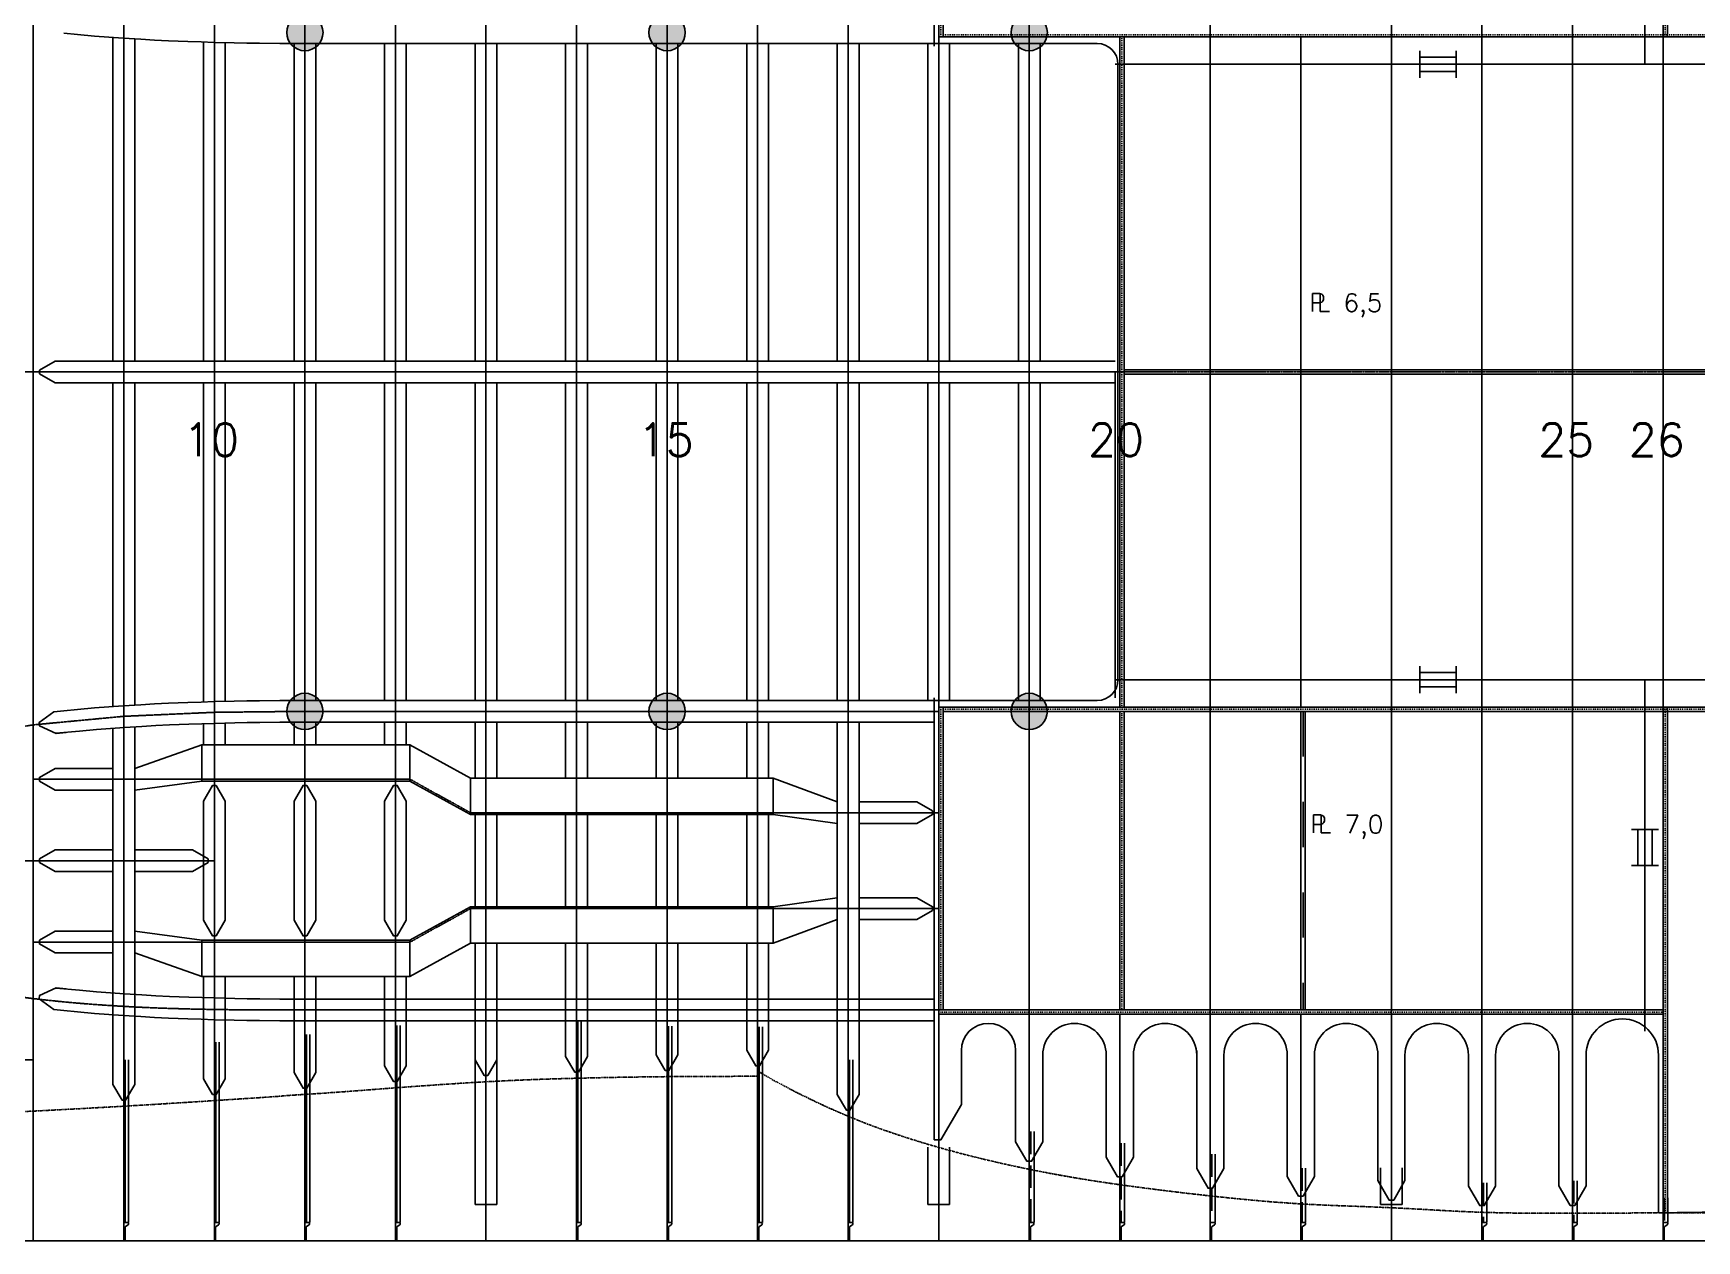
# Model space of a CAD drawing. Extents: x 53504 to 151281, y 25397 to 132894.
# Drawn here: x 94889 to 104075, y 102605 to 109276 of the extents above; entities that cross this region are included whole.
import ezdxf

# ---------------------------------------------------------------- set-up
doc = ezdxf.new("R2010")
doc.units = 0
doc.header["$LTSCALE"] = 250
for name, pattern in [('CENTER', [3, 2.5, -0.25, 0, -0.25]), ('DASHED', [0.75, 0.5, -0.25]), ('JERNB', [2, 1, -1]), ('PHANTOM', [2.1, 1.25, -0.2, 0.125, -0.2, 0.125, -0.2])]:
    doc.linetypes.add(name, pattern=pattern)
doc.layers.get('0').update_dxf_attribs({"linetype": 'CONTINUOUS'})
for name, color, linetype in [('S0CE1', 1, 'CENTER'), ('S0CO1', 1, 'CONTINUOUS'), ('S0CO2', 2, 'CONTINUOUS'), ('S0CO5', 4, 'CONTINUOUS'), ('S0DA1', 1, 'DASHED'), ('S0DA2', 2, 'DASHED'), ('S0DA3', 3, 'DASHED'), ('S0PH1', 1, 'PHANTOM'), ('S0TX2', 2, 'CONTINUOUS')]:
    doc.layers.add(name, color=color, linetype=linetype)
doc.styles.add('18', font='romans', dxfattribs={"height": 180})
doc.styles.add('ROMANS', font='romans', dxfattribs={"height": 100})

# ---------------------------------------------------------------- blocks, each defined once
blk = doc.blocks.new('PILL-O')
at = {"layer": 'S0TX2'}
h = blk.add_hatch(color=256, dxfattribs=at)
h.paths.add_polyline_path([(0.7, -0.7), (0, -1.5), (0, -100, 0.198881), (70.7, -70.7)])
h.paths.add_polyline_path([(0, -1.5), (-70, -71.4, 0.196266), (0, -100)])
h.paths.add_polyline_path([(0, -1.5), (0, 0), (-70.7, 70.7, 0.198912), (-100, 0, 0.201592), (-70, -71.4)])
h.paths.add_polyline_path([(0, 100, 0.198881), (-70.7, 70.7), (0, 0)])
h.paths.add_polyline_path([(71.4, 70, 0.201624), (0, 100), (0, 0), (0.7, -0.7)])
h.paths.add_polyline_path([(71.4, 70), (0.7, -0.7), (70.7, -70.7, 0.198912), (100, 0, 0.196235)])
at = {"layer": 'S0CO2'}
blk.add_circle((0, 0), 100, dxfattribs=at)
blk = doc.blocks.new('snip')
at = {"color": 0, "linetype": 'ByBlock'}
for p, q in [((-75, -150.9), (-75, -220.7)), ((75, -150.9), (75, -220.7))]:
    blk.add_line(p, q, dxfattribs=at)
blk.add_lwpolyline([(75, -150.9), (12.5, -42.7), (-12.5, -42.7), (-75, -150.9)], dxfattribs=at)
blk = doc.blocks.new('HP100x7')
at = {"color": 0}
blk.add_lwpolyline([(0, 0), (0, -100), (20.5, -100, 0.767327), (23.5, -88.8), (9.5, -79.3, -0.267949), (7, -74.9), (7, 0)], format="xyb", close=True, dxfattribs=at)
blk = doc.blocks.new('ST10073')
at = {"layer": 'S0CO2'}
for p, q in [((1.49, 4), (-1.49, 4)), ((-0.79, 4), (-0.79, 0)), ((0.79, 4), (0.79, 0)), ((-1.49, 0), (1.49, 0))]:
    blk.add_line(p, q, dxfattribs=at)
blk = doc.blocks.new('PLDIM2')
at = {"layer": 'S0TX2', "style": 'ROMANS'}
for s, p in [('P', (-19.2, 0.3)), ('L', (22.8, 0.3))]:
    blk.add_text(s, height=100, dxfattribs=at).set_placement(p)
blk.add_attdef('XX.X', (168.5, -1.5), '', height=100, dxfattribs=at)

msp = doc.modelspace()

# ---------------------------------------------------------------- linework, layer by layer
at = {"layer": 'S0CE1', "color": 0, "ltscale": 0.02}
msp.add_line((88804.363, 107404.555), (126017.273, 107404.555), dxfattribs=at)
at = {"layer": 'S0CO1', "color": 0}
for p, q in [((103888.569, 112050.024), (103888.569, 109255.555)), ((103912.569, 112049.873), (103912.569, 109255.555)), ((99863.569, 109204.555), (99863.569, 111468.414)), ((103788.569, 111047.43), (103788.569, 109104.555)), ((99888.569, 109255.555), (99888.569, 110929.555)), ((99912.569, 109255.555), (99912.569, 110929.555)), ((95328.569, 109253.035), (95328.569, 107464.555)), ((95448.569, 109245.103), (95448.569, 107464.555)), ((95828.569, 109227.662), (95828.569, 107464.555)), ((95948.569, 109224.424), (95948.569, 107464.555)), ((99888.569, 109255.555), (108900.569, 109255.555)), ((100888.569, 107404.555), (100888.569, 109255.555)), ((100912.569, 107404.555), (100912.569, 109255.555)), ((96328.57, 109219.65), (96328.57, 107464.555)), ((96448.57, 109219.555), (96448.57, 107464.555)), ((96828.57, 109219.555), (96828.57, 107464.555)), ((96948.57, 109219.555), (96948.57, 107464.555)), ((97328.569, 109219.555), (97328.569, 107464.555)), ((97448.569, 109219.555), (97448.569, 107464.555)), ((97828.569, 109219.555), (97828.569, 107464.555)), ((97948.569, 109219.555), (97948.569, 107464.555)), ((98328.569, 109219.555), (98328.569, 107464.555)), ((98448.569, 109219.555), (98448.569, 107464.555)), ((98828.569, 109219.555), (98828.569, 107464.555)), ((98948.569, 109219.555), (98948.569, 107464.555)), ((99328.569, 109219.555), (99328.569, 107464.555)), ((99448.569, 109219.555), (99448.569, 107464.555)), ((99828.569, 109219.555), (99828.569, 107464.555)), ((99948.569, 109219.555), (99948.569, 107464.555)), ((100328.569, 109219.555), (100328.569, 107464.555)), ((100448.569, 109219.555), (100448.569, 107464.555)), ((100863.569, 109104.555), (104937.569, 109104.555)), ((95039.485, 107464.555), (100863.569, 107464.555)), ((100863.569, 105604.555), (100863.569, 107404.555)), ((100888.569, 107404.555), (100888.569, 105553.555)), ((100912.569, 107416.555), (108876.569, 107416.555)), ((100912.569, 107404.555), (100912.569, 105553.555)), ((100912.569, 107392.555), (108876.569, 107392.555)), ((95039.485, 107344.555), (100863.569, 107344.555)), ((95328.569, 105556.074), (95328.569, 107344.555)), ((95448.569, 105564.006), (95448.569, 107344.555)), ((95828.569, 105581.447), (95828.569, 107344.555)), ((95948.569, 105584.685), (95948.569, 107344.555)), ((96328.57, 105589.459), (96328.57, 107344.555)), ((96448.57, 105589.555), (96448.57, 107344.555)), ((96828.57, 105589.555), (96828.57, 107344.555)), ((96948.57, 105589.555), (96948.57, 107344.555)), ((97328.569, 105589.555), (97328.569, 107344.555)), ((97448.569, 105589.555), (97448.569, 107344.555)), ((97828.569, 105589.555), (97828.569, 107344.555)), ((97948.569, 105589.555), (97948.569, 107344.555)), ((98328.569, 105589.555), (98328.569, 107344.555)), ((98448.569, 105589.555), (98448.569, 107344.555)), ((98828.569, 105589.555), (98828.569, 107344.555)), ((98948.569, 105589.555), (98948.569, 107344.555)), ((99328.569, 105589.555), (99328.569, 107344.555)), ((99448.569, 105589.555), (99448.569, 107344.555)), ((99828.569, 105589.555), (99828.569, 107344.555)), ((99948.569, 105589.555), (99948.569, 107344.555)), ((100328.569, 105589.555), (100328.569, 107344.555)), ((100448.569, 105589.555), (100448.569, 107344.555)), ((100863.569, 105704.555), (104937.569, 105704.555)), ((103788.569, 103761.679), (103788.569, 105704.555)), ((99863.569, 105604.555), (99863.569, 103340.695)), ((99888.569, 105553.555), (99888.569, 103879.555)), ((99888.569, 105553.555), (108900.569, 105553.555)), ((99912.569, 105553.555), (99912.569, 103879.555)), ((103888.569, 102759.085), (103888.569, 105553.555)), ((103912.569, 102759.236), (103912.569, 105553.555)), ((95828.569, 105344.555), (95828.569, 105461.393)), ((95948.569, 105344.555), (95948.569, 105464.65)), ((96328.57, 105344.555), (96328.57, 105469.459)), ((96448.57, 105344.555), (96448.57, 105469.555)), ((96828.57, 105344.555), (96828.57, 105469.555)), ((96948.57, 105344.555), (96948.57, 105469.555)), ((97328.569, 105159.555), (97328.569, 105469.555)), ((97448.569, 105159.555), (97448.569, 105469.555)), ((97828.569, 105159.555), (97828.569, 105469.555)), ((97948.569, 105159.555), (97948.569, 105469.555)), ((98328.569, 105159.555), (98328.569, 105469.555)), ((98448.569, 105159.555), (98448.569, 105469.555)), ((98828.397, 105159.555), (98828.397, 105469.555)), ((98948.397, 105159.555), (98948.397, 105469.555)), ((99328.569, 103469.324), (99328.569, 105469.555)), ((99448.569, 103469.324), (99448.569, 105469.555)), ((99912.569, 105529.555), (108900.569, 105529.555)), ((100888.569, 105529.555), (100888.569, 103879.555)), ((100912.569, 105529.555), (100912.569, 103879.555)), ((101888.569, 105529.555), (101888.569, 103879.555)), ((101912.569, 105529.555), (101912.569, 103879.555)), ((95328.569, 103524.507), (95328.569, 105435.779)), ((95448.569, 103524.507), (95448.569, 105443.772)), ((95818.569, 105344.555), (95448.569, 105214.555)), ((95328.569, 105214.555), (95013.504, 105214.555)), ((95328.569, 105094.555), (95013.504, 105094.555)), ((95818.569, 105144.555), (95448.569, 105094.555)), ((99328.569, 105029.555), (98973.569, 105159.555)), ((95828.569, 104375.287), (95828.569, 105033.822)), ((95948.569, 104375.287), (95948.569, 105033.822)), ((96328.569, 104375.287), (96328.569, 105033.822)), ((96448.569, 104375.287), (96448.569, 105033.822)), ((96828.569, 104375.287), (96828.569, 105033.822)), ((96948.569, 104375.287), (96948.569, 105033.822)), ((99712.011, 105029.555), (99448.569, 105029.555)), ((97328.569, 104449.555), (97328.569, 104959.555)), ((97448.569, 104449.555), (97448.569, 104959.555)), ((97828.569, 104449.555), (97828.569, 104959.555)), ((97948.569, 104449.555), (97948.569, 104959.555)), ((98328.569, 104449.555), (98328.569, 104959.555)), ((98448.569, 104449.555), (98448.569, 104959.555)), ((98828.397, 104449.555), (98828.397, 104959.555)), ((98948.397, 104449.555), (98948.397, 104959.555)), ((99328.569, 104909.555), (98973.569, 104959.555)), ((99712.011, 104909.555), (99448.569, 104909.555)), ((95328.569, 104764.555), (95013.504, 104764.555)), ((95767.837, 104764.555), (95448.569, 104764.555)), ((95328.569, 104644.555), (95013.504, 104644.555)), ((95767.837, 104644.555), (95448.569, 104644.555)), ((99328.569, 104499.555), (98973.569, 104449.555)), ((99712.011, 104499.555), (99448.569, 104499.555)), ((99328.569, 104379.555), (98973.569, 104249.555)), ((99712.011, 104379.555), (99448.569, 104379.555)), ((95328.569, 104314.555), (95013.504, 104314.555)), ((95818.569, 104264.555), (95448.569, 104314.555)), ((95328.569, 104194.555), (95013.504, 104194.555)), ((95818.569, 104064.555), (95448.569, 104194.555)), ((97328.569, 103659.325), (97328.569, 104249.555)), ((97448.569, 103659.325), (97448.569, 104249.555)), ((97828.569, 103679.028), (97828.569, 104249.555)), ((97948.569, 103679.028), (97948.569, 104249.555)), ((98328.569, 103687.811), (98328.569, 104249.555)), ((98448.569, 103687.811), (98448.569, 104249.555)), ((98828.397, 103712.684), (98828.397, 104249.555)), ((98948.397, 103712.684), (98948.397, 104249.555)), ((95828.569, 103555.497), (95828.569, 104064.555)), ((95948.569, 103555.497), (95948.569, 104064.555)), ((96328.57, 103589.651), (96328.57, 104064.555)), ((96448.57, 103589.651), (96448.57, 104064.555)), ((96828.57, 103626.052), (96828.57, 104064.555)), ((96948.57, 103626.052), (96948.57, 104064.555)), ((97888.569, 103823.557), (97888.569, 102704.555)), ((97914.918, 103823.557), (97914.918, 102704.555)), ((99888.569, 103879.555), (103888.569, 103879.555)), ((99888.569, 103855.555), (103888.569, 103855.555)), ((101138.569, 103805.555), (101138.569, 103805.555)), ((101638.569, 103805.555), (101638.569, 103805.555)), ((102138.569, 103805.555), (102138.569, 103805.555)), ((102638.569, 103805.555), (102638.569, 103805.555)), ((103138.569, 103805.555), (103138.569, 103805.555)), ((103663.569, 103830.555), (103663.569, 103830.555)), ((103663.569, 103830.555), (103663.569, 103830.555)), ((96388.569, 103743.294), (96388.569, 102704.555)), ((96414.918, 103743.294), (96414.918, 102704.555)), ((96888.569, 103793.031), (96888.569, 102704.555)), ((96914.918, 103793.031), (96914.918, 102704.555)), ((98388.569, 103789.786), (98388.569, 102704.555)), ((98414.918, 103789.786), (98414.918, 102704.555)), ((98888.569, 103786.466), (98888.569, 102704.555)), ((98914.918, 103786.466), (98914.918, 102704.555)), ((95888.569, 103701.411), (95888.569, 102704.555)), ((95914.918, 103701.411), (95914.918, 102704.555)), ((97328.569, 102804.555), (97328.569, 103669.026)), ((97448.569, 102804.555), (97448.569, 103669.026)), ((100313.569, 103221.637), (100313.569, 103655.555)), ((100463.569, 103151.855), (100463.569, 103630.555)), ((100813.569, 103065.503), (100813.569, 103630.555)), ((100963.569, 103072.906), (100963.569, 103630.555)), ((101313.569, 103072.906), (101313.569, 103655.555)), ((101463.569, 103072.906), (101463.569, 103630.555)), ((101813.569, 103029.073), (101813.569, 103630.555)), ((101963.569, 103029.073), (101963.569, 103630.555)), ((102313.569, 103007.489), (102313.569, 103630.555)), ((102463.569, 103007.489), (102463.569, 103630.555)), ((102813.569, 102976.641), (102813.569, 103630.555)), ((102963.569, 102976.641), (102963.569, 103630.555)), ((103313.569, 102977.705), (103313.569, 103630.555)), ((103463.569, 102977.705), (103463.569, 103630.555)), ((103863.569, 102759.085), (103863.569, 103630.555)), ((95388.569, 103604.555), (95388.569, 102704.555)), ((95414.918, 103604.555), (95414.918, 102704.555)), ((99388.569, 103604.555), (99388.569, 102704.555)), ((99414.918, 103604.555), (99414.918, 102704.555)), ((100388.569, 103208.729), (100388.569, 102704.555)), ((100414.918, 103208.729), (100414.918, 102704.555)), ((99828.569, 102804.555), (99828.569, 103122.406)), ((99948.569, 102804.555), (99948.569, 103122.406)), ((100888.569, 103144.249), (100888.569, 102704.555)), ((100914.918, 103144.249), (100914.918, 102704.555)), ((101388.569, 103083.162), (101388.569, 102704.555)), ((101414.918, 103083.162), (101414.918, 102704.555)), ((101888.569, 103005.106), (101888.569, 102704.555)), ((101914.918, 103005.106), (101914.918, 102704.555)), ((102328.569, 102804.555), (102328.569, 103008.312)), ((102448.569, 102804.555), (102448.569, 103008.312)), ((102888.569, 102924.074), (102888.569, 102704.555)), ((102914.918, 102924.074), (102914.918, 102704.555)), ((103388.569, 102935.537), (103388.569, 102704.555)), ((103414.918, 102935.537), (103414.918, 102704.555)), ((103888.569, 102841.925), (103888.569, 102704.555)), ((103914.918, 102841.925), (103914.918, 102704.555))]:
    msp.add_line(p, q, dxfattribs=at)
at = {"layer": 'S0CO1', "color": 0, "linetype": 'JERNB', "ltscale": 0.02}
for p, q in [((103900.569, 112049.952), (103900.569, 109255.555)), ((99900.569, 109255.555), (99900.569, 110929.555)), ((99912.569, 109267.555), (108900.569, 109267.555)), ((100900.569, 107404.555), (100900.569, 109255.555)), ((100900.569, 107404.555), (100900.569, 105553.555)), ((99900.569, 105553.555), (99900.569, 103879.555)), ((103900.569, 102759.157), (103900.569, 105553.555)), ((99912.569, 105541.555), (108900.569, 105541.555)), ((100900.569, 105529.555), (100900.569, 103879.555)), ((99888.569, 103867.555), (103888.569, 103867.555))]:
    msp.add_line(p, q, dxfattribs=at)
at = {"layer": 'S0CO1', "color": 0, "linetype": 'JERNB'}
for p, q in [((100912.569, 107404.555), (108876.569, 107404.555)), ((101900.569, 105529.555), (101900.569, 103879.555))]:
    msp.add_line(p, q, dxfattribs=at)
at = {"layer": 'S0CO1', "color": 0, "flags": 128}
for points in [[(95058.027, 109276.141), (95132.935, 109268.741), (95227.273, 109260.707), (95306.074, 109254.614), (95384.597, 109249.101), (95481.756, 109243.028), (95558.904, 109238.779), (95635.76, 109235.05), (95742.639, 109230.616), (95814.935, 109228.073), (95886.946, 109225.904), (95998.834, 109223.217), (96068.502, 109221.951), (96137.866, 109220.998), (96249.922, 109219.995), (96319.402, 109219.665), (96388.522, 109219.555), (96497.935, 109219.555), (96568.585, 109219.555), (96638.893, 109219.555), (96764.051, 109219.555), (96888.569, 109219.555), (97013.942, 109219.555), (97138.707, 109219.555), (97388.569, 109219.555), (97638.448, 109219.555), (97763.718, 109219.555), (97888.569, 109219.555), (98013.652, 109219.555), (98138.341, 109219.555), (98263.654, 109219.555), (98388.569, 109219.555), (98513.673, 109219.555), (98638.354, 109219.555), (98763.66, 109219.555), (98888.569, 109219.555), (99013.755, 109219.555), (99138.52, 109219.555), (99388.569, 109219.555), (99513.878, 109219.555), (99638.636, 109219.555), (99888.569, 109219.555), (100388.569, 109219.555), (100638.531, 109219.555), (100763.569, 109219.555, -0.41421356), (100878.569, 109104.555), (100878.569, 107404.555)], [(95058.027, 105532.968), (95132.935, 105540.368), (95227.273, 105548.402), (95306.074, 105554.495), (95384.597, 105560.008), (95481.756, 105566.081), (95558.904, 105570.33), (95635.76, 105574.06), (95742.639, 105578.493), (95814.935, 105581.037), (95886.946, 105583.205), (95998.834, 105585.892), (96068.502, 105587.158), (96137.866, 105588.111), (96249.922, 105589.114), (96319.402, 105589.444), (96388.522, 105589.555), (96497.935, 105589.555), (96568.585, 105589.555), (96638.893, 105589.555), (96764.051, 105589.555), (96888.569, 105589.555), (97013.942, 105589.555), (97138.707, 105589.555), (97388.569, 105589.555), (97638.448, 105589.555), (97763.718, 105589.555), (97888.569, 105589.555), (98013.652, 105589.555), (98138.341, 105589.555), (98263.654, 105589.555), (98388.569, 105589.555), (98513.673, 105589.555), (98638.354, 105589.555), (98763.66, 105589.555), (98888.569, 105589.555), (99013.755, 105589.555), (99138.52, 105589.555), (99388.569, 105589.555), (99513.878, 105589.555), (99638.636, 105589.555), (99888.569, 105589.555), (100388.569, 105589.555), (100638.531, 105589.555), (100763.569, 105589.555, 0.41421356), (100878.569, 105704.555), (100878.569, 107404.555)]]:
    msp.add_lwpolyline(points, format="xyb", dxfattribs=at)
for points in [[(95013.193, 105408.592), (95143.638, 105420.845), (95236.99, 105428.795), (95314.902, 105434.82), (95392.542, 105440.27), (95488.799, 105446.287), (95565.112, 105450.49), (95641.155, 105454.18), (95747.235, 105458.58), (95818.851, 105461.1), (95890.193, 105463.248), (96001.365, 105465.918), (96070.417, 105467.173), (96139.227, 105468.118), (96250.744, 105469.116), (96319.783, 105469.445), (96388.617, 105469.555), (96497.935, 105469.555), (96568.585, 105469.555), (96638.893, 105469.555), (96764.051, 105469.555), (96888.569, 105469.555), (97013.942, 105469.555), (97138.707, 105469.555), (97388.569, 105469.555), (97638.448, 105469.555), (97763.718, 105469.555), (97888.569, 105469.555), (98013.652, 105469.555), (98138.341, 105469.555), (98263.654, 105469.555), (98388.569, 105469.555), (98513.673, 105469.555), (98638.354, 105469.555), (98763.66, 105469.555), (98888.569, 105469.555), (99013.755, 105469.555), (99138.52, 105469.555), (99388.569, 105469.555), (99513.878, 105469.555), (99638.636, 105469.555), (99863.569, 105469.555)], [(95013.193, 104000.517), (95143.638, 103988.264), (95236.99, 103980.314), (95314.902, 103974.29), (95392.542, 103968.839), (95488.799, 103962.822), (95565.112, 103958.619), (95641.155, 103954.929), (95747.235, 103950.529), (95818.851, 103948.009), (95890.193, 103945.861), (96001.365, 103943.191), (96070.417, 103941.936), (96139.227, 103940.991), (96250.744, 103939.993), (96319.783, 103939.664), (96388.617, 103939.555), (96497.935, 103939.555), (96568.585, 103939.555), (96638.893, 103939.555), (96764.051, 103939.555), (96888.569, 103939.555), (97013.942, 103939.555), (97138.707, 103939.555), (97388.569, 103939.555), (97638.448, 103939.555), (97763.718, 103939.555), (97888.569, 103939.555), (98013.652, 103939.555), (98138.341, 103939.555), (98263.654, 103939.555), (98388.569, 103939.555), (98513.673, 103939.555), (98638.354, 103939.555), (98763.66, 103939.555), (98888.569, 103939.555), (99013.755, 103939.555), (99138.52, 103939.555), (99388.569, 103939.555), (99513.878, 103939.555), (99638.636, 103939.555), (99863.569, 103939.555)], [(95058.027, 103876.141), (95132.935, 103868.741), (95227.273, 103860.707), (95306.074, 103854.614), (95384.597, 103849.101), (95481.756, 103843.028), (95558.904, 103838.779), (95635.76, 103835.05), (95742.639, 103830.616), (95814.935, 103828.073), (95886.946, 103825.904), (95998.834, 103823.217), (96068.502, 103821.951), (96137.866, 103820.998), (96249.922, 103819.995), (96319.402, 103819.665), (96388.522, 103819.555), (96497.935, 103819.555), (96568.585, 103819.555), (96638.893, 103819.555), (96764.051, 103819.555), (96888.569, 103819.555), (97013.942, 103819.555), (97138.707, 103819.555), (97388.569, 103819.555), (97638.448, 103819.555), (97763.718, 103819.555), (97888.569, 103819.555), (98013.652, 103819.555), (98138.341, 103819.555), (98263.654, 103819.555), (98388.569, 103819.555), (98513.673, 103819.555), (98638.354, 103819.555), (98763.66, 103819.555), (98888.569, 103819.555), (99013.755, 103819.555), (99138.52, 103819.555), (99388.569, 103819.555), (99513.878, 103819.555), (99638.636, 103819.555), (99863.569, 103819.555)]]:
    msp.add_lwpolyline(points, dxfattribs=at)
at = {"layer": 'S0CO1', "color": 0}
msp.add_lwpolyline([(99863.569, 103340.695), (99863.569, 103162.66), (99901.069, 103162.66), (100013.569, 103357.516), (100013.569, 103655.555)], dxfattribs=at)
for centre, radius, start, end in [((100163.569, 103655.555), 150, 90, 180), ((100163.569, 103655.555), 150, 0, 90), ((100638.569, 103630.555), 175, 90, 180), ((100638.569, 103630.555), 175, 0, 90), ((101138.569, 103630.555), 175, 90, 180), ((101138.569, 103630.555), 175, 0, 90), ((101638.569, 103630.555), 175, 90, 180), ((101638.569, 103630.555), 175, 0, 90), ((102138.569, 103630.555), 175, 90, 180), ((102138.569, 103630.555), 175, 0, 90), ((102638.569, 103630.555), 175, 90, 180), ((102638.569, 103630.555), 175, 0, 90), ((103138.569, 103630.555), 175, 90, 180), ((103138.569, 103630.555), 175, 0, 90), ((103663.569, 103630.555), 200, 90, 180), ((103663.569, 103630.555), 200, 0, 90)]:
    msp.add_arc(centre, radius, start, end, dxfattribs=at)
at = {"layer": 'S0CO2', "color": 0}
for p, q in [((96968.569, 105344.555), (97303.569, 105159.555)), ((96968.569, 105144.555), (97303.569, 104959.555)), ((96968.569, 104264.555), (97303.569, 104449.555)), ((96968.569, 104064.555), (97303.569, 104249.555))]:
    msp.add_line(p, q, dxfattribs=at)
for points in [[(95818.569, 105144.555), (96968.569, 105144.555), (96968.569, 105344.555), (95818.569, 105344.555)], [(97303.569, 105159.555), (98973.569, 105159.555), (98973.569, 104959.555), (97303.569, 104959.555)], [(97303.569, 104249.555), (98973.569, 104249.555), (98973.569, 104449.555), (97303.569, 104449.555)], [(95818.569, 104264.555), (96968.569, 104264.555), (96968.569, 104064.555), (95818.569, 104064.555)]]:
    msp.add_lwpolyline(points, close=True, dxfattribs=at)
at = {"layer": 'S0CO2', "color": 0, "flags": 128}
msp.add_lwpolyline([(103863.569, 102759.085, 0.00425151), (104138.595, 102762.238, 0.00201), (104388.569, 102768.141, 0.001826), (104638.607, 102775.969, 0.002928), (104937.569, 102788.17)], format="xyb", dxfattribs=at)
at = {"layer": 'S0CO5', "color": 0}
for p, q in [((94888.569, 102604.555), (94888.569, 112204.555)), ((91888.569, 103604.555), (94888.569, 103604.555)), ((97328.569, 102804.555), (97448.569, 102804.555)), ((97388.569, 102604.555), (97388.569, 102804.555)), ((99828.569, 102804.555), (99948.569, 102804.555)), ((99828.569, 102804.555), (99948.569, 102804.555)), ((99888.569, 102604.555), (99888.569, 102804.555)), ((99888.569, 102604.555), (99888.569, 102804.555)), ((102328.569, 102804.555), (102448.569, 102804.555)), ((102328.569, 102804.555), (102448.569, 102804.555)), ((102388.569, 102604.555), (102388.569, 102804.555)), ((102388.569, 102604.555), (102388.569, 102804.555)), ((89888.569, 102604.555), (108020.329, 102604.555))]:
    msp.add_line(p, q, dxfattribs=at)
at = {"layer": 'S0DA1', "color": 0, "ltscale": 0.02}
for p, q in [((97896.569, 103823.557), (97896.569, 102704.555)), ((96396.569, 103743.294), (96396.569, 102704.555)), ((96896.569, 103793.031), (96896.569, 102704.555)), ((98396.569, 103789.786), (98396.569, 102704.555)), ((98896.569, 103786.466), (98896.569, 102704.555)), ((95896.569, 103701.411), (95896.569, 102704.555)), ((95396.569, 103604.555), (95396.569, 102704.555)), ((99396.569, 103604.555), (99396.569, 102704.555))]:
    msp.add_line(p, q, dxfattribs=at)
at = {"layer": 'S0DA1', "color": 0}
for p, q in [((95388.569, 103453.674), (95388.569, 102604.555)), ((95888.569, 103453.674), (95888.569, 102604.555)), ((96388.569, 103453.674), (96388.569, 102604.555)), ((96888.569, 103453.674), (96888.569, 102604.555)), ((97888.569, 103453.674), (97888.569, 102604.555)), ((98388.569, 103453.674), (98388.569, 102604.555)), ((98888.569, 103453.674), (98888.569, 102604.555)), ((99388.569, 103453.674), (99388.569, 102604.555)), ((100396.569, 103208.729), (100396.569, 102704.555)), ((100896.569, 103144.249), (100896.569, 102704.555)), ((101396.569, 103083.162), (101396.569, 102704.555)), ((101896.569, 103005.106), (101896.569, 102704.555)), ((102896.569, 102924.074), (102896.569, 102704.555)), ((103396.569, 102935.537), (103396.569, 102704.555)), ((103896.569, 102841.925), (103896.569, 102704.555)), ((103888.569, 102759.085), (103888.569, 102604.555))]:
    msp.add_line(p, q, dxfattribs=at)
at = {"layer": 'S0DA2', "color": 0, "ltscale": 0.02}
for p, q in [((97388.569, 107404.555), (97388.569, 112204.555)), ((102388.569, 107504.555), (102388.569, 112204.555)), ((102888.569, 107404.555), (102888.569, 112047.287)), ((103388.569, 107404.555), (103388.569, 112052.102)), ((101388.569, 107404.555), (101388.569, 111956.901)), ((100388.569, 107404.555), (100388.569, 111809.751)), ((95388.569, 107404.555), (95388.569, 111461.16)), ((95888.569, 107404.555), (95888.569, 111430.17)), ((99388.569, 107404.555), (99388.569, 111516.802)), ((96388.569, 107404.555), (96388.569, 111396.016)), ((96888.569, 107404.555), (96888.569, 111359.615)), ((97888.569, 107404.555), (97888.569, 111306.64)), ((98388.569, 107404.555), (98388.569, 111297.856)), ((98888.569, 107404.555), (98888.569, 111295.724)), ((99888.569, 107404.555), (99888.569, 109255.555)), ((101888.569, 107404.555), (101888.569, 109255.555)), ((103888.569, 109255.555), (103888.569, 107416.555)), ((95388.569, 107404.555), (95388.569, 103347.949)), ((95888.569, 107404.555), (95888.569, 103378.939)), ((96388.569, 107404.555), (96388.569, 103413.093)), ((96888.569, 107404.555), (96888.569, 103449.494)), ((97388.569, 107404.555), (97388.569, 102604.555)), ((97888.569, 107404.555), (97888.569, 103502.469)), ((98388.569, 107404.555), (98388.569, 103511.253)), ((98888.569, 107404.555), (98888.569, 103513.385)), ((99388.569, 107404.555), (99388.569, 103292.307)), ((99888.569, 107404.555), (99888.569, 105553.555)), ((100388.569, 107404.555), (100388.569, 102999.358)), ((101388.569, 107404.555), (101388.569, 102852.208)), ((101888.569, 107404.555), (101888.569, 105553.555)), ((102888.569, 107404.555), (102888.569, 102761.822)), ((103388.569, 107404.555), (103388.569, 102757.007)), ((103888.569, 105553.555), (103888.569, 107392.555)), ((102388.569, 107304.555), (102388.569, 102604.555)), ((94888.569, 104704.555), (95888.569, 104704.555)), ((99888.569, 103879.555), (99888.569, 102804.555)), ((100888.569, 103855.555), (100888.569, 102914.137)), ((101888.569, 103855.555), (101888.569, 102808.374))]:
    msp.add_line(p, q, dxfattribs=at)
at = {"layer": 'S0DA3', "color": 0, "ltscale": 0.02}
for p, q in [((89888.569, 107404.555), (100888.569, 107404.555)), ((94888.569, 105154.555), (96968.569, 105154.555)), ((97303.569, 104969.555), (96968.569, 105154.555)), ((97303.569, 104969.555), (99888.569, 104969.555)), ((91888.569, 104704.555), (94888.569, 104704.555)), ((97303.569, 104439.555), (96968.569, 104254.555)), ((97303.569, 104439.555), (99888.569, 104439.555)), ((94888.569, 104254.555), (96968.569, 104254.555))]:
    msp.add_line(p, q, dxfattribs=at)
at = {"layer": 'S0DA3', "color": 0, "ltscale": 0.02, "flags": 128}
for points in [[(92138.569, 104704.555), (92388.569, 104806.265), (92888.569, 104988.405), (93388.569, 105143.415), (93888.569, 105272.474), (94388.569, 105376.545), (94888.569, 105454.835), (95388.569, 105502.124), (95888.569, 105524.265), (96388.569, 105529.555), (96888.569, 105529.555), (97388.569, 105529.555), (97888.569, 105529.555), (98388.569, 105529.555), (98888.569, 105529.555), (99388.569, 105529.555), (99888.569, 105529.555)], [(92138.57, 104704.555), (92222.516, 104668.666), (92305.561, 104634.015), (92388.57, 104600.216), (92473.42, 104566.523), (92556.045, 104534.536), (92638.606, 104503.377), (92724.297, 104471.878), (92806.476, 104442.466), (92888.57, 104413.858), (92975.147, 104384.525), (93056.414, 104357.756), (93137.571, 104331.757), (93138.62, 104331.425), (93225.467, 104304.402), (93307.082, 104279.768), (93388.57, 104255.901), (93476.842, 104230.875), (93557.368, 104208.767), (93637.745, 104187.384), (93726.703, 104164.502), (93807.718, 104144.394), (93888.57, 104125.019), (93977.548, 104104.501), (94057.841, 104086.689), (94137.95, 104069.577), (94228.904, 104050.923), (94308.838, 104035.212), (94388.57, 104020.174), (94475.125, 104004.608), (94556.652, 103990.687), (94637.969, 103977.516), (94713.063, 103966.094), (94787.524, 103955.582), (94838.124, 103948.898), (94888.57, 103942.605), (94962.061, 103934.107), (95035.641, 103926.404), (95087.018, 103921.502), (95138.225, 103917.005), (95224.423, 103910.168), (95306.637, 103904.405), (95388.57, 103899.395), (95478.823, 103894.68), (95558.8, 103891.171), (95638.692, 103888.299), (95749.566, 103885.131), (95819.204, 103883.552), (95888.57, 103882.292), (96012.972, 103880.713), (96075.894, 103880.218), (96138.62, 103879.93), (96263.88, 103879.648), (96388.57, 103879.555), (96513.919, 103879.555), (96638.68, 103879.555), (96888.569, 103879.555), (97139.096, 103879.555), (97388.569, 103879.555), (97638.589, 103879.555), (97888.569, 103879.555), (98138.607, 103879.555), (98388.569, 103879.555), (98638.534, 103879.555), (98763.797, 103879.555), (98888.569, 103879.555), (99138.677, 103879.555), (99263.938, 103879.555), (99388.569, 103879.555), (99526.916, 103879.555), (99589.666, 103879.555), (99627.697, 103879.555), (99665.627, 103879.555), (99721.382, 103879.555), (99777.013, 103879.555), (99888.569, 103879.555)]]:
    msp.add_lwpolyline(points, dxfattribs=at)
at = {"layer": 'S0PH1', "color": 0, "ltscale": 0.02, "flags": 128}
for points in [[(98887.706, 103542.153, 0.016696), (99142.809, 103404.555, 0.007998), (99264.743, 103346.364, 0.00883), (99388.569, 103292.307, 0.016661), (99636.065, 103198.975, 0.012406), (99888.569, 103120.179, 0.010597), (100137.398, 103054.923, 0.008782), (100388.569, 102999.358, 0.008036), (100637.916, 102952.931, 0.007221), (100888.569, 102914.137), (100923.613, 102909.295), (100958.671, 102904.555, 0.002997), (101173.443, 102877.073, 0.003087), (101388.569, 102852.208, 0.00449), (101638.296, 102827.175, 0.00797), (101888.569, 102808.374, 0.006403), (102138.536, 102796.809, -0.003302), (102388.569, 102786.791, -0.003262), (102638.528, 102773.481, 0.006569), (102888.569, 102761.822, 0.007489), (103138.548, 102757.201, 0.001379), (103388.569, 102757.007), (103638.571, 102757.598, 0.0014328), (103863.569, 102758.866, 0.0014328)], [(103914.918, 102759.319), (108045.593, 102759.319, 0.00199451), (109912.516, 102787.012)]]:
    msp.add_lwpolyline(points, format="xyb", dxfattribs=at)
msp.add_lwpolyline([(89887.572, 103162.231), (90107.674, 103160.125), (90248.414, 103159.015), (90388.57, 103158.097), (90513.818, 103157.452), (90638.569, 103157.011), (90763.82, 103156.884), (90888.57, 103157.183), (91013.828, 103157.946), (91138.582, 103159.201), (91263.831, 103160.985), (91388.57, 103163.315), (91513.839, 103166.203), (91638.597, 103169.618), (91763.839, 103173.524), (91888.57, 103177.82), (92013.837, 103182.501), (92138.588, 103187.494), (92263.842, 103192.734), (92388.57, 103198.079), (92513.84, 103203.57), (92638.584, 103209.131), (92763.834, 103214.883), (92888.57, 103220.834), (93036.667, 103228.163), (93184.755, 103235.651), (93286.663, 103240.818), (93388.57, 103246.006), (93513.834, 103252.43), (93638.564, 103258.827), (93763.835, 103265.211), (93888.57, 103271.421), (94013.838, 103277.508), (94138.568, 103283.44), (94263.839, 103289.367), (94388.57, 103295.389), (94513.84, 103301.555), (94638.581, 103307.839), (94763.841, 103314.242), (94888.57, 103320.711), (95013.848, 103327.32), (95138.588, 103333.992), (95263.838, 103340.869), (95388.569, 103347.949), (95513.872, 103355.316), (95638.659, 103362.918), (95763.87, 103370.811), (95888.57, 103378.939), (95938.377, 103382.25), (95988.185, 103385.506), (96127.488, 103394.302), (96196.936, 103399.015), (96231.877, 103401.69), (96266.662, 103404.555), (96274.824, 103405.254), (96282.987, 103405.944), (96309.417, 103408.006), (96335.765, 103409.795), (96388.57, 103413.093), (96504.5, 103420.687), (96571.709, 103425.457), (96638.7, 103430.474), (96763.9, 103440.055), (96888.57, 103449.494), (97013.767, 103458.683), (97138.635, 103467.384), (97263.76, 103475.489), (97388.57, 103482.766), (97454.747, 103486.287), (97520.72, 103489.534), (97586.873, 103492.506), (97652.817, 103495.16), (97711.866, 103497.285), (97770.715, 103499.173), (97888.57, 103502.469), (98013.815, 103505.444), (98138.596, 103507.912), (98263.812, 103509.866), (98388.57, 103511.253), (98513.825, 103512.147), (98638.569, 103512.603), (98888.569, 103513.385)], dxfattribs=at)
at = {"layer": 'S0TX2', "color": 0}
for p, q in [((94888.569, 107304.555), (94888.569, 107504.555)), ((95388.569, 107304.555), (95388.569, 107504.555)), ((95888.569, 107304.555), (95888.569, 107504.555)), ((96388.569, 107304.555), (96388.569, 107504.555)), ((96888.569, 107304.555), (96888.569, 107504.555)), ((97388.569, 107304.555), (97388.569, 107504.555)), ((97888.569, 107304.555), (97888.569, 107504.555)), ((98388.569, 107304.555), (98388.569, 107504.555)), ((98888.569, 107304.555), (98888.569, 107504.555)), ((99388.569, 107304.555), (99388.569, 107504.555)), ((99888.569, 107304.555), (99888.569, 107504.555)), ((100388.569, 107304.555), (100388.569, 107504.555)), ((100888.569, 107304.555), (100888.569, 107504.555)), ((101388.569, 107304.555), (101388.569, 107504.555)), ((101888.569, 107304.555), (101888.569, 107504.555)), ((102388.569, 107304.555), (102388.569, 107504.555)), ((102888.569, 107304.555), (102888.569, 107504.555)), ((103388.569, 107304.555), (103388.569, 107504.555)), ((103888.569, 107304.555), (103888.569, 107504.555))]:
    msp.add_line(p, q, dxfattribs=at)

# ---------------------------------------------------------------- block references
at = {"layer": 'S0CO1', "color": 0}
for p in [(96388.569, 109279.555), (98388.569, 109279.555), (100388.569, 109279.555), (96388.569, 105529.555), (98388.569, 105529.555), (100388.569, 105529.555)]:
    msp.add_blockref('PILL-O', p, dxfattribs=at)
for name, p, xscale, yscale, zscale, rotation in [('ST10073', (102545.288, 109104.555), -50, 50, 50, 270.0000000000001), ('snip', (94888.569, 107404.555), 0.8, 0.8, 0.8, 90), ('ST10073', (102545.288, 105704.555), 50, 50, 50, 269.9999999999999), ('snip', (94888.526, 105455.236), -0.8, 0.8, 0.8, 95.86650562035427), ('snip', (94888.569, 105154.555), -0.8, 0.8, 0.8, 90.00000000000152), ('snip', (99888.569, 104969.555), 0.8, 0.8, 0.8, 269.9999999999871), ('ST10073', (103788.569, 104877.155), -50, 50, 50, 180), ('snip', (94888.569, 104704.555), -0.8, 0.8, 0.8, 90.00000000000152), ('snip', (95888.569, 104704.555), 0.8, 0.8, 0.8, 270.0000000000114), ('snip', (99888.569, 104439.555), 0.8, 0.8, 0.8, 269.9999999999871), ('snip', (95888.569, 104254.555), -0.8, 0.8, 0.8, 180), ('snip', (96388.569, 104254.555), -0.8, 0.8, 0.8, 180), ('snip', (96888.569, 104254.555), -0.8, 0.8, 0.8, 180), ('snip', (94888.569, 104254.555), -0.8, 0.8, 0.8, 90.00000000000152), ('snip', (94888.526, 103953.873), 0.8, 0.8, 0.8, 84.13349437964571), ('snip', (98888.397, 103536.126), -0.8, 0.8, 0.8, 180), ('snip', (96888.57, 103449.494), -0.8, 0.8, 0.8, 180), ('snip', (97388.569, 103482.766), -0.8, 0.8, 0.8, 180), ('snip', (97888.569, 103502.469), -0.8, 0.8, 0.8, 180), ('snip', (98388.569, 103511.253), -0.8, 0.8, 0.8, 180), ('snip', (95888.569, 103378.939), -0.8, 0.8, 0.8, 180), ('snip', (96388.57, 103413.093), -0.8, 0.8, 0.8, 180), ('snip', (95388.569, 103347.949), -0.8, 0.8, 0.8, 180), ('snip', (99388.569, 103292.766), -0.8, 0.8, 0.8, 180)]:
    msp.add_blockref(name, p, dxfattribs=dict(at, xscale=xscale, yscale=yscale, zscale=zscale, rotation=rotation))
at = {"layer": 'S0CO1', "color": 0, "xscale": -1, "rotation": 180}
for name, p in [('PILL-O', (96388.569, 105529.555)), ('PILL-O', (98388.569, 105529.555)), ('PILL-O', (100388.569, 105529.555)), ('snip', (100388.569, 103000.939)), ('snip', (100888.569, 102914.587)), ('snip', (101388.569, 102852.208)), ('snip', (101888.569, 102808.375)), ('snip', (102388.569, 102786.791)), ('snip', (102888.569, 102755.944)), ('snip', (103388.569, 102757.008))]:
    msp.add_blockref(name, p, dxfattribs=at)
at = {"layer": 'S0CO1', "color": 0, "xscale": 0.8, "yscale": 0.8, "zscale": 0.8}
for p in [(95888.569, 105154.555), (96388.569, 105154.555), (96888.569, 105154.555)]:
    msp.add_blockref('snip', p, dxfattribs=at)
at = {"layer": 'S0CO2', "color": 0, "xscale": -1, "rotation": 180}
for p in [(95388.569, 102604.555), (95888.569, 102604.555), (96388.569, 102604.555), (96888.569, 102604.555), (97888.569, 102604.555), (98388.569, 102604.555), (98888.569, 102604.555), (99388.569, 102604.555), (100388.569, 102604.555), (100888.569, 102604.555), (101388.569, 102604.555), (101888.569, 102604.555), (102888.569, 102604.555), (103388.569, 102604.555), (103888.569, 102604.555)]:
    msp.add_blockref('HP100x7', p, dxfattribs=at)
at = {"layer": 'S0TX2', "color": 0}
for p, values in [((101955.573, 107738.572), {'XX.X': '6,5'}), ((101961.255, 104857.385), {'XX.X': '7,0'})]:
    msp.add_blockref('PLDIM2', p, dxfattribs=at).add_auto_attribs(values)

# ---------------------------------------------------------------- texts
at = {"layer": 'S0TX2', "color": 0, "style": '18'}
for s, p in [('10', (95716.199, 106940.337)), ('15', (98226.817, 106940.337)), ('20', (100713.133, 106940.337)), ('25', (103199.449, 106940.337)), ('26', (103699.449, 106940.337))]:
    msp.add_text(s, height=180, dxfattribs=at).set_placement(p)

doc.saveas('drawing.dxf')
